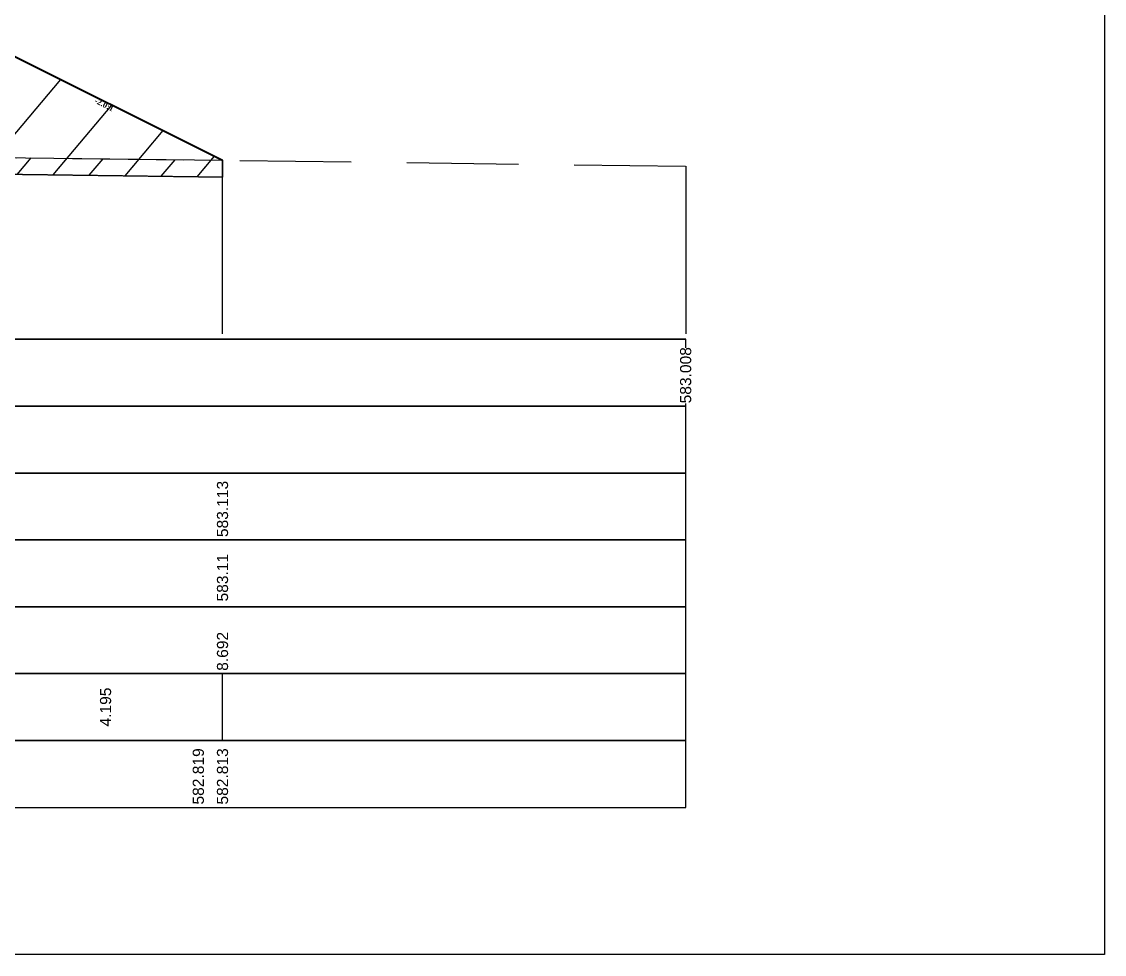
# Model space of a CAD drawing. Header units: millimetres. Extents: x 2762 to 3076, y 916 to 3305.
# Drawn here: x 2979.79 to 2999.21, y 3107.65 to 3124.39 of the extents above; entities that cross this region are included whole.
import ezdxf

# ---------------------------------------------------------------- set-up
doc = ezdxf.new("R2010")
doc.units = ezdxf.units.MM
doc.header["$LTSCALE"] = 2
doc.linetypes.add('CACHE', pattern=[9.525, 6.35, -3.175])
doc.linetypes.add('DASHED', pattern=[0.75, 0.5, -0.25])
doc.layers.add('C-ROAD-CORR', color=5, linetype='Continuous')
doc.layers.add('C-ROAD-SCTN', color=7, linetype='Continuous')
doc.styles.add('C3D_Etiquette', font='romans.shx')
doc.styles.add('C3D_Profil_Travers', font='romans.shx')

msp = doc.modelspace()

# ---------------------------------------------------------------- hatches: boundary and pattern name
at = {"linetype": 'Continuous', "lineweight": -3}
h = msp.add_hatch(dxfattribs=at)
h.set_pattern_fill('_U', color=3, angle=50, style=0, pattern_type=0)
h.set_pattern_definition([(50, (2963.3744, 3121.6168), (-0.766044, 0.64279), [])])
h.paths.add_polyline_path([(2963.374, 3121.617), (2963.629, 3121.871), (2965.129, 3121.931), (2968.808, 3123.771), (2976.805, 3124.09), (2979.201, 3123.995), (2983.397, 3121.897), (2983.397, 3121.597), (2974.647, 3121.708)])
h.paths.add_polyline_path([(2961.823, 3121.604), (2961.823, 3121.904), (2961.829, 3121.883), (2962.129, 3121.871), (2962.391, 3121.609)])
h = msp.add_hatch(dxfattribs=at)
h.set_pattern_fill('_U', color=150, scale=0.5, angle=50, style=0, pattern_type=0)
h.set_pattern_definition([(50, (2963.3744, 3121.6168), (-0.383022, 0.321394), [])])
h.paths.add_polyline_path([(2963.374, 3121.617), (2963.629, 3121.871), (2965.129, 3121.931), (2974.647, 3122.008), (2983.397, 3121.897), (2983.397, 3121.597), (2974.647, 3121.708)])
h.paths.add_polyline_path([(2961.823, 3121.904), (2965.129, 3121.931), (2963.629, 3121.871), (2963.374, 3121.617), (2962.391, 3121.609), (2962.129, 3121.871), (2961.829, 3121.883)])
h.paths.add_polyline_path([(2961.823, 3121.604), (2961.823, 3121.904), (2961.829, 3121.883), (2962.129, 3121.871), (2962.391, 3121.609)])

# ---------------------------------------------------------------- linework, layer by layer
at = {"color": 253, "linetype": 'Continuous', "lineweight": -3}
for p, q in [((2979.201, 3123.995), (2983.397, 3121.897)), ((2974.647, 3122.008), (2983.397, 3121.897)), ((2983.397, 3121.897), (2983.397, 3121.597)), ((2983.397, 3121.897), (2983.397, 3121.597)), ((2983.397, 3121.597), (2974.647, 3121.708)), ((2983.397, 3121.597), (2974.647, 3121.708))]:
    msp.add_line(p, q, dxfattribs=at)
at = {"color": 105, "linetype": 'DASHED', "lineweight": -3, "ltscale": 2}
msp.add_line((2974.705, 3122.007), (2991.705, 3121.792), dxfattribs=at)
at = {"color": 8, "linetype": 'CACHE', "lineweight": -3}
msp.add_line((2983.397, 3118.784), (2983.397, 3121.897), dxfattribs=at)
at = {"color": 98, "linetype": 'CACHE', "lineweight": -3}
msp.add_line((2991.705, 3121.792), (2991.705, 3118.784), dxfattribs=at)
at = {"color": 6, "linetype": 'Continuous', "lineweight": -3}
for p, q in [((2974.705, 3121.707), (2982.963, 3121.602)), ((2982.963, 3121.602), (2983.397, 3121.597))]:
    msp.add_line(p, q, dxfattribs=at)
at = {"color": 7, "linetype": 'Continuous', "lineweight": -3}
for p, q in [((2957.704, 3118.684), (2991.706, 3118.684)), ((2983.397, 3111.484), (2983.397, 3112.684))]:
    msp.add_line(p, q, dxfattribs=at)
for points in [[(2957.704, 3117.484), (2991.706, 3117.484), (2991.706, 3118.684), (2957.704, 3118.684)], [(2957.704, 3116.284), (2991.706, 3116.284), (2991.706, 3117.484), (2957.704, 3117.484)], [(2957.704, 3115.084), (2991.706, 3115.084), (2991.706, 3116.284), (2957.704, 3116.284)], [(2957.704, 3113.884), (2991.706, 3113.884), (2991.706, 3115.084), (2957.704, 3115.084)], [(2957.704, 3112.684), (2991.706, 3112.684), (2991.706, 3113.884), (2957.704, 3113.884)], [(2957.704, 3111.484), (2991.706, 3111.484), (2991.706, 3112.684), (2957.704, 3112.684)], [(2957.704, 3110.284), (2991.706, 3110.284), (2991.706, 3111.484), (2957.704, 3111.484)]]:
    msp.add_3dface(points, dxfattribs=at)
at = {"layer": 'C-ROAD-CORR', "color": 1, "linetype": 'Continuous', "lineweight": 40}
msp.add_line((2979.201, 3123.995), (2983.397, 3121.897), dxfattribs=at)
at = {"layer": 'C-ROAD-SCTN', "color": 154, "linetype": 'Continuous', "lineweight": -3}
msp.add_line((2979.201, 3123.995), (2983.397, 3121.897), dxfattribs=at)
at = {"layer": 'C-ROAD-SCTN', "color": 1, "linetype": 'Continuous', "lineweight": -3}
msp.add_line((2979.201, 3123.995), (2983.397, 3121.897), dxfattribs=at)

# ---------------------------------------------------------------- texts
at = {"color": 7, "linetype": 'Continuous', "lineweight": -3, "insert": (2981.297, 3122.942), "char_height": 0.1, "width": 0.34598, "attachment_point": 2, "rotation": 333.4349, "style": 'C3D_Etiquette'}
msp.add_mtext('{\\fTimes New Roman|b1|i0|c0|p18;-2.0:1}', dxfattribs=at)
at = {"color": 7, "linetype": 'Continuous', "lineweight": -3, "char_height": 0.2, "rotation": 90, "style": 'C3D_Profil_Travers'}
for s, insert, attachment_point in [('{\\fArial|b0|i0|c0|p34;583.11}', (2983.397, 3113.979), 4), ('{\\fArial|b0|i0|c0|p34;4.195}', (2981.299, 3112.084), 5)]:
    msp.add_mtext(s, dxfattribs=dict(at, insert=insert, attachment_point=attachment_point))

# ---------------------------------------------------------------- next in the draw order: texts
at = {"color": 7, "linetype": 'Continuous', "lineweight": -3, "char_height": 0.2, "attachment_point": 4, "rotation": 90, "style": 'C3D_Profil_Travers', "bg_fill": 3, "box_fill_scale": 1.000375, "bg_fill_color": 256, "bg_fill_true_color": 13158600, "bg_fill_transparency": 0}
for s, insert, width in [('{\\fArial|b0|i0|c0|p34;583.008}', (2991.705, 3117.534), 0.99595), ('{\\fArial|b0|i0|c0|p34;583.113}', (2983.397, 3115.134), 0.99553), ('{\\fArial|b0|i0|c0|p34;\\C256;8.692}', (2983.397, 3112.734), 0.67986), ('{\\fArial|b0|i0|c0|p34;582.819}', (2982.963, 3110.334), 0.99595), ('{\\fArial|b0|i0|c0|p34;582.813}', (2983.397, 3110.334), 0.99553)]:
    msp.add_mtext(s, dxfattribs=dict(at, insert=insert, width=width))

# ---------------------------------------------------------------- next in the draw order: linework, layer by layer
msp.add_lwpolyline([(2950.215, 3137.145), (2999.215, 3137.145), (2999.215, 3107.645), (2950.215, 3107.645)], close=True)

doc.saveas('drawing.dxf')
